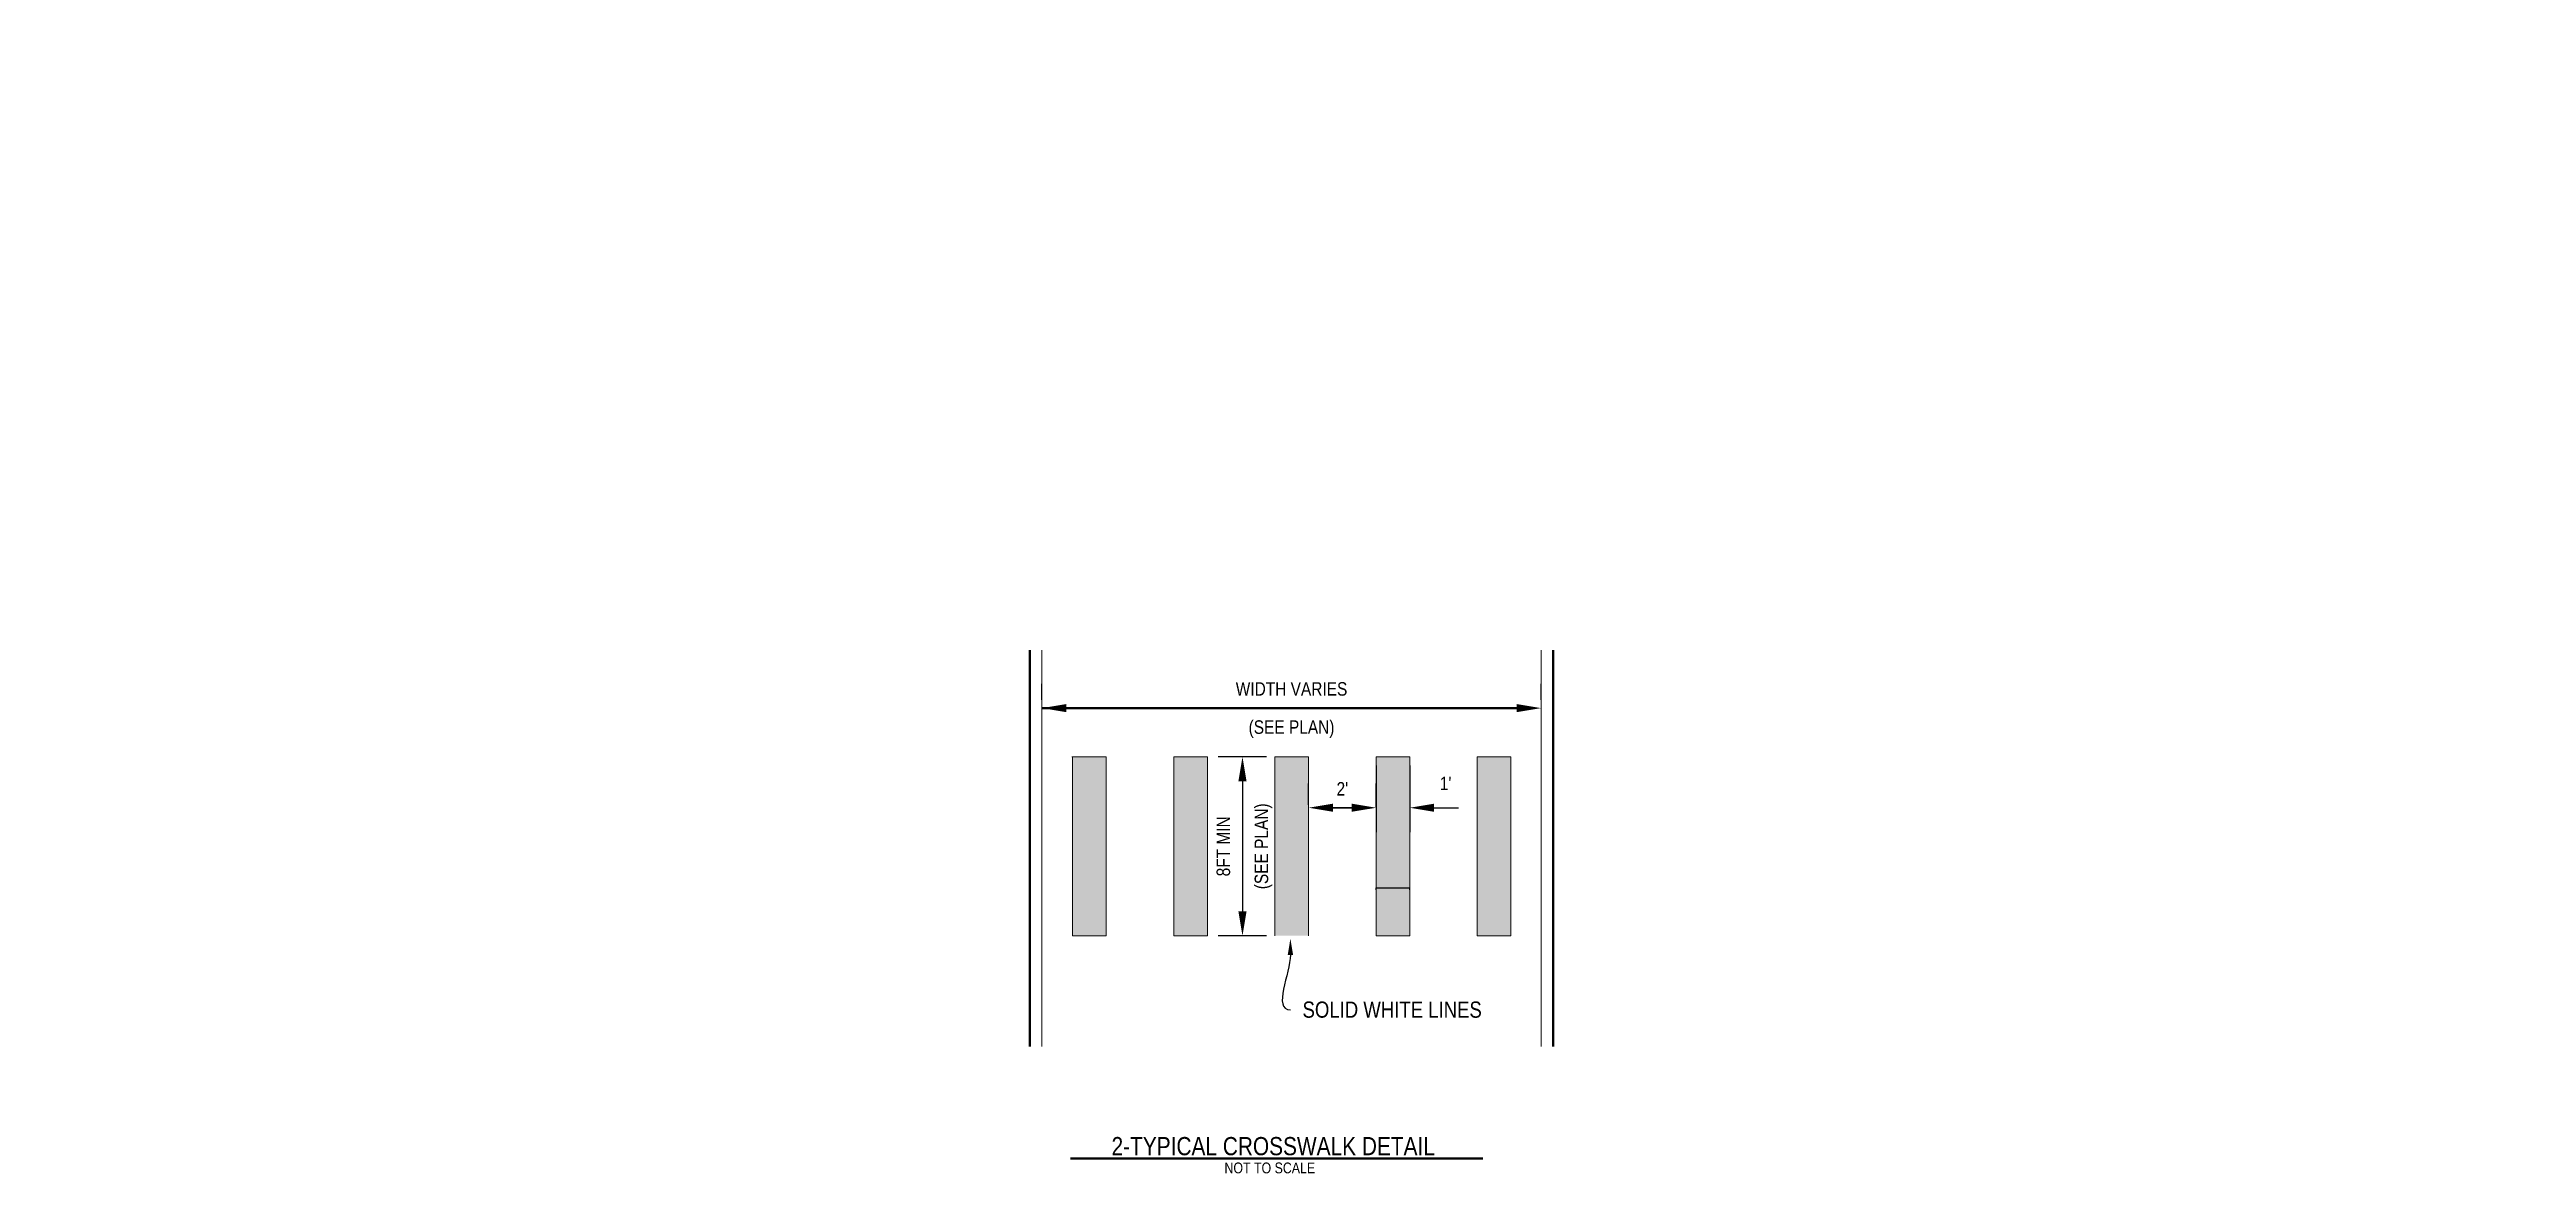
# Model space of a CAD drawing. Header units: inches. Extents: x -3859 to 7158, y 3705 to 4657.
# Drawn here: x -693 to 188, y 3705 to 4105 of the extents above; entities that cross this region are included whole.
import ezdxf
from ezdxf import colors
from ezdxf.entities.mleader import LeaderData, LeaderLine
from ezdxf.enums import TextEntityAlignment as Align
from ezdxf.math import Vec2, Vec3

# ---------------------------------------------------------------- set-up
doc = ezdxf.new("R2010")
doc.units = ezdxf.units.IN
doc.header["$MEASUREMENT"] = 0
doc.layers.get('DEFPOINTS').update_dxf_attribs({"lineweight": 0})
for name, color, linetype, lineweight in [('Dimension', 4, 'Continuous', 0), ('Hatches', 6, 'Continuous', 0), ('Linework', 3, 'Continuous', 0), ('Titles', 3, 'Continuous', 50)]:
    doc.layers.add(name, color=color, linetype=linetype, lineweight=lineweight)
doc.styles.add('60L', font='simplex.shx', dxfattribs={"height": 5.3})
doc.styles.get("Standard").update_dxf_attribs({"font": 'ARIALN.TTF'})
doc.dimstyles.get("Standard").update_dxf_attribs({"dimtxt": 0.18, "dimasz": 0.18, "dimexe": 0.18, "dimexo": 0.0625, "dimgap": 0.09, "dimtad": 1, "dimdec": 4, "dimzin": 0, "dimdsep": 46, "dimlunit": 4, "dimtxsty": 'Standard', "dimcen": 0.09, "dimadec": 0, "dimazin": 0, "dimtfac": 1, "dimtdec": 4, "dimtofl": 0, "dimtmove": 0, "dimatfit": 3, "dimfxl": 1, "dimtolj": 1, "dimtzin": 0, "dimarcsym": 0})
doc.dimstyles.new('T7', dxfattribs={"dimtxt": 0.05, "dimasz": 0.1, "dimexe": 0.05, "dimexo": 0.05, "dimgap": 0.05, "dimtad": 1, "dimdec": 4, "dimzin": 0, "dimdsep": 46, "dimtxsty": '60L', "dimcen": 0.1, "dimclrd": 6, "dimclre": 6, "dimadec": 0, "dimazin": 0, "dimtfac": 1, "dimtdec": 4, "dimtofl": 0, "dimtmove": 0, "dimatfit": 3, "dimfxl": 1, "dimtfillclr": 256, "dimtolj": 1, "dimtzin": 0, "dimarcsym": 0})

# ---------------------------------------------------------------- blocks, each defined once
blk = doc.blocks.new('*D12')
at = {"layer": 'DEFPOINTS', "color": 0, "transparency": 16777216}
for p in [(-221.29, 3806.12), (-209.29, 3806.82), (-209.29, 3806.12)]:
    blk.add_point(p, dxfattribs=at)
at = {"layer": 'Titles', "color": 6, "lineweight": -2, "transparency": 16777216}
for p, q in [((-221.29, 3806.17), (-221.29, 3806.87)), ((-221.19, 3806.82), (-209.39, 3806.82)), ((-209.29, 3806.17), (-209.29, 3806.87))]:
    blk.add_line(p, q, dxfattribs=at)
at = {"layer": 'Titles', "color": 6, "transparency": 16777216}
for points in [[(-221.19, 3806.84), (-221.19, 3806.81), (-221.29, 3806.82)], [(-209.39, 3806.84), (-209.39, 3806.81), (-209.29, 3806.82)]]:
    blk.add_solid(points, dxfattribs=at)
blk = doc.blocks.new('*D15')
at = {"layer": 'DEFPOINTS', "color": 0, "transparency": 16777216}
for p in [(-340.18, 3870.83), (-162.56, 3870.83), (-162.56, 3870.83)]:
    blk.add_point(p, dxfattribs=at)
at = {"layer": 'Dimension', "color": 0, "lineweight": -2, "transparency": 16777216}
for p, q in [((-340.18, 3873.83), (-340.18, 3879.47)), ((-162.56, 3873.83), (-162.56, 3879.47)), ((-331.54, 3870.83), (-171.2, 3870.83))]:
    blk.add_line(p, q, dxfattribs=at)
at = {"layer": 'Dimension', "color": 0, "transparency": 16777216}
for points in [[(-331.54, 3872.27), (-331.54, 3869.39), (-340.18, 3870.83)], [(-171.2, 3872.27), (-171.2, 3869.39), (-162.56, 3870.83)]]:
    blk.add_solid(points, dxfattribs=at)
at = {"layer": 'Dimension', "color": 0, "transparency": 16777216, "char_height": 4.8, "attachment_point": 5}
for s, insert in [('\\A1;WIDTH VARIES', (-251.37, 3877.63)), ('\\A1;(SEE PLAN)', (-251.37, 3863.36))]:
    blk.add_mtext(s, dxfattribs=dict(at, insert=insert))
blk = doc.blocks.new('*D16')
at = {"layer": 'DEFPOINTS', "color": 0, "transparency": 16777216}
for p in [(-221.29, 3835.37), (-245.29, 3833.36), (-221.29, 3832.67)]:
    blk.add_point(p, dxfattribs=at)
at = {"layer": 'Dimension', "color": 0, "lineweight": -2, "transparency": 16777216}
for p, q in [((-245.29, 3836.36), (-245.29, 3844.01)), ((-221.29, 3835.67), (-221.29, 3844.01)), ((-229.93, 3835.37), (-238.57, 3835.37)), ((-236.65, 3835.37), (-228.01, 3835.37))]:
    blk.add_line(p, q, dxfattribs=at)
at = {"layer": 'Dimension', "color": 0, "transparency": 16777216}
for points in [[(-236.65, 3836.81), (-236.65, 3833.93), (-245.29, 3835.37)], [(-229.93, 3836.81), (-229.93, 3833.93), (-221.29, 3835.37)]]:
    blk.add_solid(points, dxfattribs=at)
at = {"layer": 'Dimension', "color": 0, "transparency": 16777216, "insert": (-233.29, 3842.1), "char_height": 4.8, "attachment_point": 5}
blk.add_mtext("\\A1;2'", dxfattribs=at)
blk = doc.blocks.new('*D17')
at = {"layer": 'DEFPOINTS', "color": 0, "transparency": 16777216}
for p in [(-221.29, 3853.46), (-209.29, 3853.46), (-209.29, 3835.37)]:
    blk.add_point(p, dxfattribs=at)
at = {"layer": 'Dimension', "color": 0, "lineweight": -2, "transparency": 16777216}
for p, q in [((-221.29, 3850.46), (-221.29, 3826.73)), ((-209.29, 3850.46), (-209.29, 3826.73)), ((-229.93, 3835.37), (-238.57, 3835.37)), ((-200.65, 3835.37), (-192.01, 3835.37))]:
    blk.add_line(p, q, dxfattribs=at)
at = {"layer": 'Dimension', "color": 0, "transparency": 16777216}
for points in [[(-229.93, 3836.81), (-229.93, 3833.93), (-221.29, 3835.37)], [(-200.65, 3836.81), (-200.65, 3833.93), (-209.29, 3835.37)]]:
    blk.add_solid(points, dxfattribs=at)
at = {"layer": 'Dimension', "color": 0, "transparency": 16777216, "insert": (-196.54, 3844.03), "char_height": 4.8, "attachment_point": 5}
blk.add_mtext("\\A1;1'", dxfattribs=at)
blk = doc.blocks.new('*D18')
at = {"layer": 'DEFPOINTS', "color": 0, "transparency": 16777216}
for p in [(-257.29, 3853.46), (-268.83, 3789.82), (-257.29, 3789.82)]:
    blk.add_point(p, dxfattribs=at)
at = {"layer": 'Dimension', "color": 0, "lineweight": -2, "transparency": 16777216}
for p, q in [((-260.29, 3853.46), (-277.47, 3853.46)), ((-268.83, 3844.82), (-268.83, 3798.46)), ((-260.29, 3789.82), (-277.47, 3789.82))]:
    blk.add_line(p, q, dxfattribs=at)
at = {"layer": 'Dimension', "color": 0, "transparency": 16777216}
for points in [[(-270.27, 3844.82), (-267.39, 3844.82), (-268.83, 3853.46)], [(-270.27, 3798.46), (-267.39, 3798.46), (-268.83, 3789.82)]]:
    blk.add_solid(points, dxfattribs=at)
at = {"layer": 'Dimension', "color": 0, "transparency": 16777216, "char_height": 4.8, "attachment_point": 5, "rotation": 90}
for s, insert in [('\\A1;(SEE PLAN)', (-261.37, 3821.64)), ('\\A1;8FT MIN', (-275.61, 3821.64))]:
    blk.add_mtext(s, dxfattribs=dict(at, insert=insert))

msp = doc.modelspace()

# ---------------------------------------------------------------- hatches: boundary and pattern name
at = {"layer": 'Hatches'}
h = msp.add_hatch(color=256, dxfattribs=at)
h.paths.add_polyline_path([(-317.29361, 3853.45787), (-317.29361, 3789.81846), (-329.29358, 3789.81846), (-329.29358, 3853.45787)])
edge = h.paths.add_edge_path()
edge.add_line((-329.51205, 3789.81846), (-329.51205, 3853.45787))
for points in [[(-293.29369, 3853.45787), (-281.29372, 3853.45787), (-281.29372, 3789.81846), (-293.29369, 3789.81846)], [(-257.2938, 3853.45787), (-245.29384, 3853.45787), (-245.29384, 3789.81846), (-257.2938, 3789.81846)], [(-221.29391, 3853.45787), (-209.29395, 3853.45787), (-209.29395, 3789.81846), (-221.29391, 3789.81846)], [(-185.29402, 3853.45787), (-173.29406, 3853.45787), (-173.29406, 3789.81846), (-185.29402, 3789.81846)]]:
    msp.add_hatch(color=256, dxfattribs=at).paths.add_polyline_path(points)

# ---------------------------------------------------------------- linework, layer by layer
at = {"layer": 'Linework'}
for p, q in [((-340.17728, 3750.41672), (-340.17728, 3891.43348)), ((-162.5588, 3750.41672), (-162.5588, 3891.43348)), ((-318.78059, 3853.45787), (-329.51205, 3853.45787)), ((-317.29361, 3853.45787), (-329.29358, 3853.45787)), ((-329.29358, 3853.45787), (-329.29358, 3789.81846)), ((-317.29361, 3853.45787), (-317.29361, 3789.81846)), ((-281.29372, 3853.45787), (-293.29369, 3853.45787)), ((-293.29369, 3853.45787), (-293.29369, 3789.81846)), ((-281.29372, 3853.45787), (-281.29372, 3789.81846)), ((-245.29384, 3853.45787), (-257.2938, 3853.45787)), ((-257.2938, 3853.45787), (-257.2938, 3789.81846)), ((-245.29384, 3853.45787), (-245.29384, 3789.81846)), ((-209.29395, 3853.45787), (-221.29391, 3853.45787)), ((-221.29391, 3853.45787), (-221.29391, 3789.81846)), ((-209.29395, 3853.45787), (-209.29395, 3789.81846)), ((-173.29406, 3853.45787), (-185.29402, 3853.45787)), ((-185.29402, 3853.45787), (-185.29402, 3789.81846)), ((-173.29406, 3853.45787), (-173.29406, 3789.81846)), ((-317.29361, 3789.81846), (-329.29358, 3789.81846)), ((-281.29372, 3789.81846), (-293.29369, 3789.81846)), ((-209.29395, 3789.81846), (-221.29391, 3789.81846)), ((-173.29406, 3789.81846), (-185.29402, 3789.81846))]:
    msp.add_line(p, q, dxfattribs=at)
at = {"layer": 'Titles'}
for p, q in [((-344.47043, 3750.41672), (-344.47043, 3891.43348)), ((-158.31618, 3750.41672), (-158.31618, 3891.43348)), ((-166.80143, 3870.82813), (-340.17728, 3870.82813)), ((-330.04681, 3710.52858), (-183.23398, 3710.52858))]:
    msp.add_line(p, q, dxfattribs=at)
for points in [[(-335.93465, 3871.53524), (-335.93465, 3870.12103), (-340.17728, 3870.82813)], [(-166.80143, 3871.53524), (-166.80143, 3870.12103), (-162.5588, 3870.82813)]]:
    msp.add_solid(points, dxfattribs=at)

# ---------------------------------------------------------------- texts
msp.add_text('NOT TO SCALE', height=3.84, dxfattribs=at).set_placement((-259.10015, 3709.08858), align=Align.TOP_CENTER)
at = {"layer": 'Titles', "insert": (-257.8876, 3711.59018), "char_height": 6.4800001, "width": 115.6550722, "attachment_point": 8}
msp.add_mtext('2-TYPICAL CROSSWALK DETAIL', dxfattribs=at)

# ---------------------------------------------------------------- dimensions: what is measured, and where the dimension line sits
at = {"layer": 'Dimension'}
dim = msp.add_linear_dim(base=(-162.5588, 3870.82813), p1=(-340.17728, 3870.82813), p2=(-162.5588, 3870.82813), text='WIDTH VARIES\\X(SEE PLAN)', dimstyle='Standard', override={"dimtxt": 0.1}, dxfattribs=at)
dim.commit()
dim.dimension.update_dxf_attribs({"geometry": '*D15', "text_midpoint": (-251.36804, 3870.82813)})
dim = msp.add_linear_dim(base=(-268.83442, 3789.81846), p1=(-257.2938, 3853.45787), p2=(-257.2938, 3789.81846), angle=90, text='8FT MIN\\X(SEE PLAN)', dimstyle='Standard', override={"dimtxt": 0.1}, dxfattribs=at)
dim.commit()
dim.dimension.update_dxf_attribs({"geometry": '*D18', "text_midpoint": (-268.83442, 3821.63817)})
dim = msp.add_linear_dim(base=(-209.29395, 3835.36783), p1=(-221.29391, 3853.45787), p2=(-209.29395, 3853.45787), dimstyle='Standard', override={"dimtxt": 0.1, "dimtmove": 2}, dxfattribs=at)
dim.commit()
dim.dimension.update_dxf_attribs({"geometry": '*D17', "text_midpoint": (-196.53528, 3844.02551), "dimtype": 160})
dim = msp.add_linear_dim(base=(-221.29391, 3835.36783), p1=(-245.29384, 3833.36257), p2=(-221.29391, 3832.67328), dimstyle='Standard', override={"dimtxt": 0.1}, dxfattribs=at)
dim.commit()
dim.dimension.update_dxf_attribs({"geometry": '*D16', "text_midpoint": (-233.29387, 3842.09765)})
at = {"layer": 'Titles'}
dim = msp.add_aligned_dim(p1=(-221.29391, 3806.11715), p2=(-209.29395, 3806.11715), distance=0.70767, text=' ', dimstyle='T7', dxfattribs=at)
dim.commit()
dim.dimension.update_dxf_attribs({"geometry": '*D12', "text_midpoint": (-215.29393, 3806.82482)})

# ---------------------------------------------------------------- leaders
at = {"layer": 'Dimension'}
ml = msp.add_multileader_mtext('Standard', dxfattribs=at)
ml.set_content('1/2" PRE-FORMED BITUMEN EXPANSION JOINT EVERY 20\'', color=256)
ml.set_leader_properties()
ml.build(insert=Vec2(0, 0))
ml.multileader.update_dxf_attribs({"leader_type": 2, "dogleg_length": 0.12, "arrow_head_size": 5.76, "scale": 48})
ctx = ml.context
ctx.base_point, ctx.scale, ctx.char_height, ctx.arrow_head_size, ctx.landing_gap_size, ctx.plane_origin = Vec3(942.07755, 4062.28847), 48, 2.8, 5.76, 4.32, Vec3(885.37684, 4066.68214)
ctx.text_align_type = 2
notes = []
notes.append((ctx, [(0, (1, 1, 0), (1001.77605, 4062.28847), (-1, 0), 5.76, [(0, [(1019.08356, 4105.24364)], 0, [])])]))
ctx.mtext.insert, ctx.mtext.width, ctx.mtext.alignment, ctx.mtext.line_spacing_factor, ctx.mtext.flow_direction = Vec3(991.69605, 4063.71235), 45.9396057, 3, 1.028571, 5
ml = msp.add_multileader_mtext('Standard', dxfattribs=at)
ml.set_content('6" ITEM 304.3 CRUSHED GRAVEL', color=256)
ml.set_leader_properties()
ml.build(insert=Vec2(0, 0))
ml.multileader.update_dxf_attribs({"leader_type": 2, "dogleg_length": 0.12, "arrow_head_size": 5.76, "scale": 48})
ctx = ml.context
ctx.base_point, ctx.scale, ctx.char_height, ctx.arrow_head_size, ctx.landing_gap_size, ctx.plane_origin = Vec3(790.77865, 3905.36471), 48, 5.76, 5.76, 4.32, Vec3(887.77532, 3917.27573)
ctx.text_align_type = 2
notes.append((ctx, [(1, (1, 1, 0), (865.83153, 3905.36471), (-1, 0), 5.76, [(0, [(885.67937, 3952.77783)], 0, [])])]))
ctx.mtext.insert, ctx.mtext.width, ctx.mtext.alignment, ctx.mtext.flow_direction = Vec3(855.75153, 3908.29382), 70.7292608, 3, 5
ml = msp.add_multileader_mtext('Standard', dxfattribs=at)
ml.set_content('SOLID WHITE LINES', color=256)
ml.set_leader_properties()
ml.build(insert=Vec2(0, 0))
ml.multileader.update_dxf_attribs({"leader_type": 2, "dogleg_length": 0.12, "arrow_head_size": 5.76, "scale": 48})
ctx = ml.context
ctx.base_point, ctx.scale, ctx.char_height, ctx.arrow_head_size, ctx.landing_gap_size, ctx.plane_origin = Vec3(-251.77071, 3763.46579), 48, 5.76, 5.76, 4.32, Vec3(-247.45071, 3767.85946)
notes.append((ctx, [(0, (1, 1, 0), (-257.53071, 3763.46579), (1, 0), 5.76, [(0, [(-251.77071, 3788.76656)], 0, [])])]))
ctx.mtext.insert, ctx.mtext.width, ctx.mtext.flow_direction = Vec3(-247.45071, 3766.39491), 64.1151061, 5
for ctx, leaders in notes:
    for number, flags, end, landing, length, lines in leaders:
        leader = LeaderData()
        leader.index, (leader.has_last_leader_line, leader.has_dogleg_vector, leader.attachment_direction) = number, flags
        leader.last_leader_point, leader.dogleg_vector, leader.dogleg_length = Vec3(end), Vec3(landing), length
        for number, points, colour, breaks in lines:
            line = LeaderLine()
            line.index, line.vertices, line.color, line.breaks = number, Vec3.list(points), colors.encode_raw_color(colour), breaks
            leader.lines.append(line)
        ctx.leaders.append(leader)

doc.saveas('drawing.dxf')
